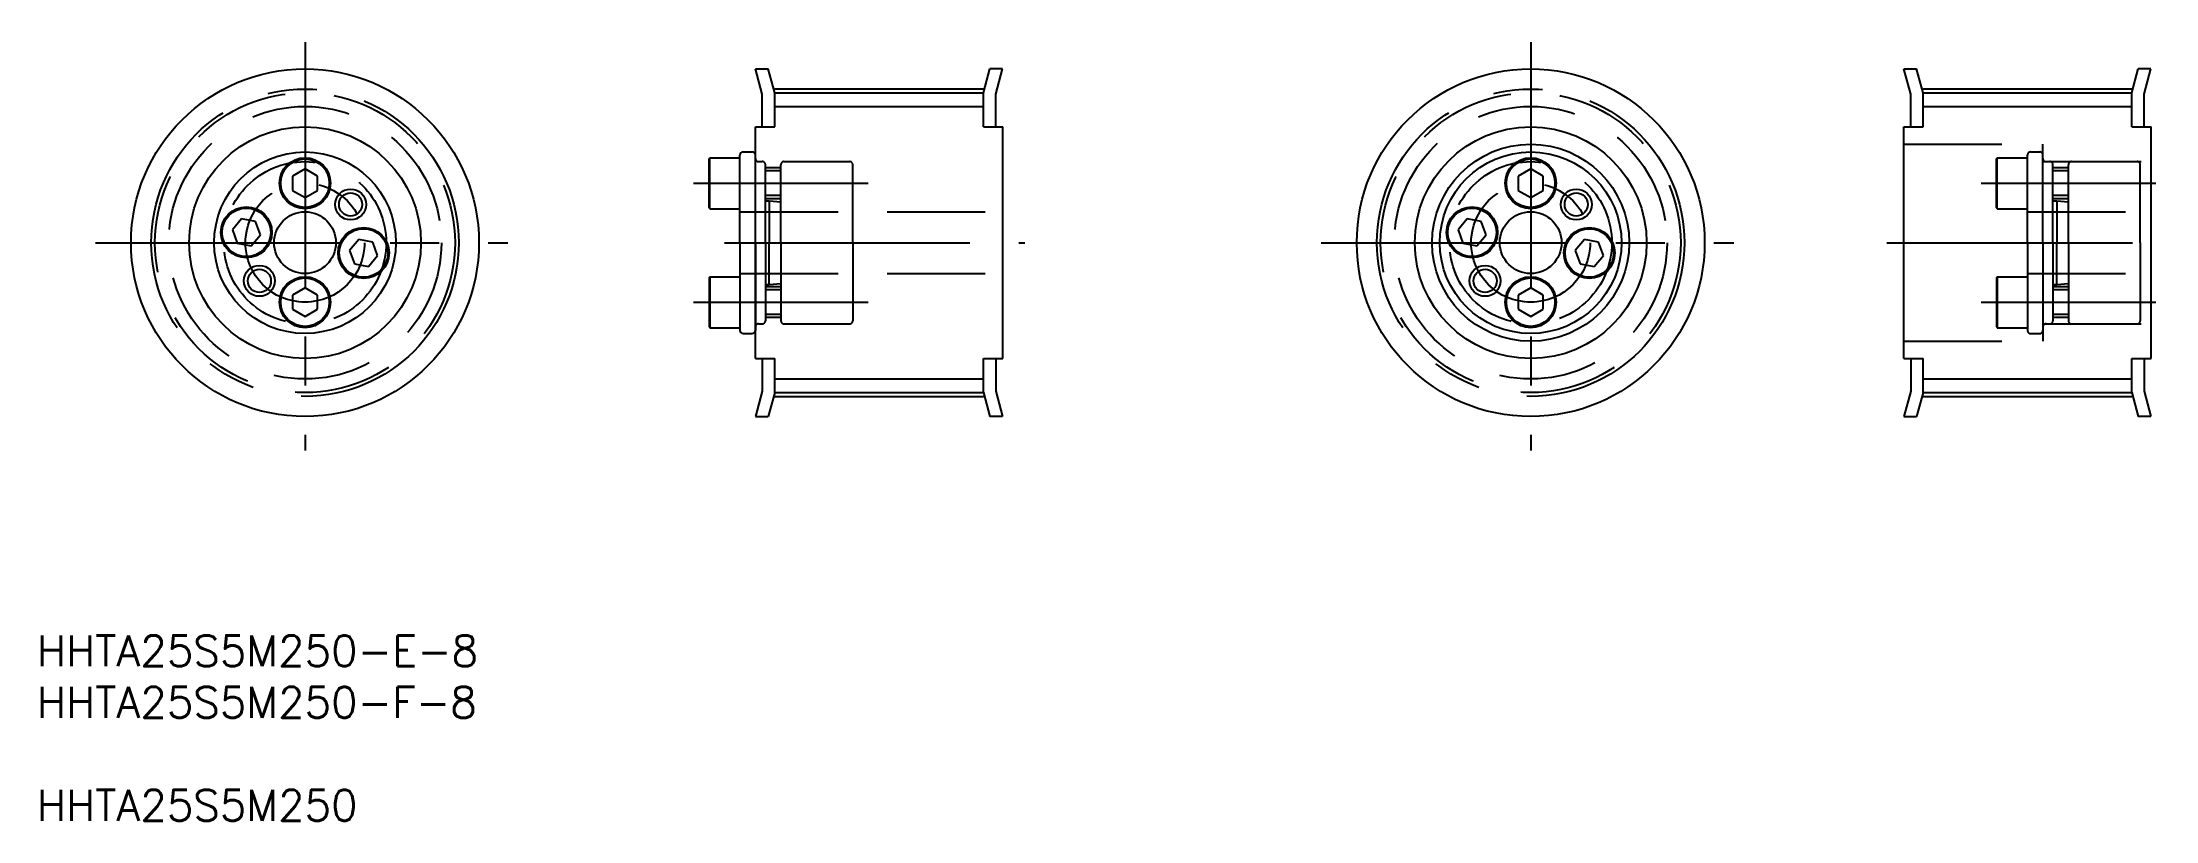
# Model space of a CAD drawing. Extents: x 16 to 289, y 27 to 128.
import ezdxf

# ---------------------------------------------------------------- set-up
doc = ezdxf.new("R2010")
doc.units = 0
doc.header["$PDMODE"] = 1
doc.linetypes.add('CENTER', pattern=[50.8, 31.75, -6.35, 6.35, -6.35])
doc.linetypes.add('DASHED', pattern=[19.05, 12.7, -6.35])
doc.layers.get('0').update_dxf_attribs({"linetype": 'CONTINUOUS'})
doc.layers.add('CENTER', color=1, linetype='CENTER')
doc.styles.add('MISUMI', font='txt.shx')

# ---------------------------------------------------------------- blocks, each defined once
blk = doc.blocks.new('*U5')
at = {"color": 7, "linetype": 'CONTINUOUS', "style": 'MISUMI'}
for s, p in [('HHTA25S5M250-E-8', (15.05, 47.31)), ('HHTA25S5M250-F-8', (15.05, 40.64)), ('HHTA25S5M250', (15.05, 27.31))]:
    blk.add_text(s, height=4, dxfattribs=at).set_placement(p)

msp = doc.modelspace()

# ---------------------------------------------------------------- linework, layer by layer
at = {"color": 7, "linetype": 'CONTINUOUS'}
for p, q in [((108.9, 121.35), (108.01, 124.64)), ((108.01, 124.64), (109.67, 124.64)), ((110.5, 121.56), (109.67, 124.64)), ((137.5, 121.56), (138.32, 124.64)), ((139.98, 124.64), (138.32, 124.64)), ((139.1, 121.35), (139.98, 124.64)), ((257.48, 121.35), (256.6, 124.64)), ((256.6, 124.64), (258.25, 124.64)), ((259.08, 121.56), (258.25, 124.64)), ((286.08, 121.56), (286.91, 124.64)), ((288.56, 124.64), (286.91, 124.64)), ((287.68, 121.35), (288.56, 124.64)), ((108.9, 117.14), (108.9, 121.35)), ((110.5, 121.56), (137.5, 121.56)), ((110.5, 117.14), (110.5, 121.56)), ((137.5, 117.14), (137.5, 121.56)), ((139.1, 117.14), (139.1, 121.35)), ((257.48, 117.14), (257.48, 121.35)), ((259.08, 121.56), (286.08, 121.56)), ((259.08, 117.14), (259.08, 121.56)), ((286.08, 117.14), (286.08, 121.56)), ((287.68, 117.14), (287.68, 121.35)), ((108, 87.14), (108, 117.14)), ((108, 117.14), (110.5, 117.14)), ((137.5, 117.14), (140, 117.14)), ((140, 87.14), (140, 117.14)), ((256.58, 87.14), (256.58, 117.14)), ((256.58, 117.14), (259.08, 117.14)), ((286.08, 117.14), (288.58, 117.14)), ((288.58, 87.14), (288.58, 117.14)), ((102, 112.98), (102.09, 113.14)), ((102, 106.71), (102, 112.98)), ((102.09, 106.54), (102.09, 113.14)), ((102.09, 113.14), (106, 113.14)), ((106, 102.14), (106, 113.49)), ((106, 106.54), (106, 113.14)), ((106.4, 113.89), (107.6, 113.89)), ((108, 102.14), (108, 113.49)), ((49.73, 111.69), (48.13, 110.77)), ((48.13, 110.77), (48.13, 108.92)), ((51.33, 110.77), (49.73, 111.69)), ((51.33, 108.92), (51.33, 110.77)), ((106, 107.84), (106, 111.84)), ((208.31, 111.69), (206.71, 110.77)), ((206.71, 110.77), (206.71, 108.92)), ((209.91, 110.77), (208.31, 111.69)), ((209.91, 108.92), (209.91, 110.77)), ((48.13, 108.92), (49.73, 108)), ((49.73, 108), (51.33, 108.92)), ((102, 106.71), (102.09, 106.54)), ((106, 107.82), (106, 107.82)), ((206.71, 108.92), (208.31, 108)), ((208.31, 108), (209.91, 108.92)), ((41.51, 105.22), (40.33, 103.8)), ((43.33, 104.9), (41.51, 105.22)), ((43.96, 103.16), (43.33, 104.9)), ((102.09, 106.54), (106, 106.54)), ((106, 104.98), (106, 104.98)), ((200.1, 105.22), (198.91, 103.8)), ((201.92, 104.9), (200.1, 105.22)), ((202.55, 103.16), (201.92, 104.9)), ((40.33, 103.8), (40.96, 102.07)), ((40.96, 102.07), (42.78, 101.75)), ((42.78, 101.75), (43.96, 103.16)), ((56.68, 102.54), (55.49, 101.13)), ((58.5, 102.22), (56.68, 102.54)), ((59.13, 100.49), (58.5, 102.22)), ((106, 102.14), (106, 90.79)), ((108, 102.14), (108, 90.79)), ((198.91, 103.8), (199.54, 102.07)), ((199.54, 102.07), (201.36, 101.75)), ((201.36, 101.75), (202.55, 103.16)), ((215.26, 102.54), (214.08, 101.13)), ((217.08, 102.22), (215.26, 102.54)), ((217.72, 100.49), (217.08, 102.22)), ((55.49, 101.13), (56.12, 99.39)), ((56.12, 99.39), (57.94, 99.07)), ((57.94, 99.07), (59.13, 100.49)), ((214.08, 101.13), (214.71, 99.39)), ((214.71, 99.39), (216.53, 99.07)), ((216.53, 99.07), (217.72, 100.49)), ((49.73, 96.29), (48.13, 95.37)), ((51.33, 95.37), (49.73, 96.29)), ((102, 97.58), (102.09, 97.74)), ((102, 97.58), (102, 91.31)), ((102.09, 97.74), (102.09, 91.14)), ((102.09, 97.74), (106, 97.74)), ((106, 97.74), (106, 91.14)), ((106, 96.44), (106, 92.44)), ((208.31, 96.29), (206.71, 95.37)), ((209.91, 95.37), (208.31, 96.29)), ((48.13, 95.37), (48.13, 93.52)), ((48.13, 93.52), (49.73, 92.6)), ((49.73, 92.6), (51.33, 93.52)), ((51.33, 93.52), (51.33, 95.37)), ((206.71, 95.37), (206.71, 93.52)), ((206.71, 93.52), (208.31, 92.6)), ((208.31, 92.6), (209.91, 93.52)), ((209.91, 93.52), (209.91, 95.37)), ((102, 91.31), (102.09, 91.14)), ((102.09, 91.14), (106, 91.14)), ((106.4, 90.39), (107.6, 90.39)), ((108, 87.14), (110.5, 87.14)), ((108.9, 87.14), (108.9, 82.94)), ((110.5, 82.73), (110.5, 87.14)), ((137.5, 82.73), (137.5, 87.14)), ((137.5, 87.14), (140, 87.14)), ((139.1, 87.14), (139.1, 82.94)), ((256.58, 87.14), (259.08, 87.14)), ((257.48, 87.14), (257.48, 82.94)), ((259.08, 82.73), (259.08, 87.14)), ((286.08, 82.73), (286.08, 87.14)), ((286.08, 87.14), (288.58, 87.14)), ((287.68, 87.14), (287.68, 82.94)), ((108.9, 82.94), (108.01, 79.64)), ((110.5, 82.73), (109.67, 79.64)), ((110.5, 82.73), (137.5, 82.73)), ((137.5, 82.73), (138.32, 79.64)), ((139.1, 82.94), (139.98, 79.64)), ((257.48, 82.94), (256.6, 79.64)), ((259.08, 82.73), (258.25, 79.64)), ((259.08, 82.73), (286.08, 82.73)), ((286.08, 82.73), (286.91, 79.64)), ((287.68, 82.94), (288.56, 79.64)), ((108.01, 79.64), (109.67, 79.64)), ((139.98, 79.64), (138.32, 79.64)), ((256.6, 79.64), (258.25, 79.64)), ((288.56, 79.64), (286.91, 79.64))]:
    msp.add_line(p, q, dxfattribs=at)
at = {"color": 3, "linetype": 'CONTINUOUS'}
for p, q in [((110.5, 119.79), (137.5, 119.79)), ((259.08, 119.79), (286.08, 119.79)), ((110.5, 84.5), (137.5, 84.5)), ((259.08, 84.5), (286.08, 84.5))]:
    msp.add_line(p, q, dxfattribs=at)
at = {"color": 3, "linetype": 'DASHED'}
for p, q in [((256.58, 114.89), (274.58, 114.89)), ((274.58, 112.64), (274.58, 114.89)), ((108.41, 112.64), (108.9, 112.64)), ((109.3, 102.14), (109.3, 112.24)), ((111.3, 102.14), (111.3, 112.24)), ((111.7, 112.64), (120.2, 112.64)), ((120.6, 102.14), (120.6, 112.24)), ((268.58, 112.98), (268.67, 113.14)), ((268.58, 106.71), (268.58, 112.98)), ((268.67, 106.54), (268.67, 113.14)), ((268.67, 113.14), (272.58, 113.14)), ((272.58, 102.14), (272.58, 113.49)), ((272.58, 106.54), (272.58, 113.14)), ((272.98, 113.89), (274.18, 113.89)), ((274.58, 102.14), (274.58, 113.49)), ((274.58, 112.64), (288.58, 112.64)), ((274.99, 112.64), (275.48, 112.64)), ((275.88, 102.14), (275.88, 112.24)), ((277.88, 102.14), (277.88, 112.24)), ((278.28, 112.64), (286.78, 112.64)), ((287.18, 102.14), (287.18, 112.24)), ((111.3, 111.84), (109.3, 111.84)), ((111.3, 111.44), (109.3, 111.44)), ((272.58, 107.84), (272.58, 111.84)), ((277.88, 111.84), (275.88, 111.84)), ((277.88, 111.44), (275.88, 111.44)), ((111.3, 108.24), (109.3, 108.24)), ((111.3, 107.84), (109.3, 107.84)), ((109.3, 107.57), (109.8, 107.57)), ((109.8, 107.57), (109.8, 102.14)), ((109.8, 107.57), (111.3, 107.42)), ((268.58, 106.71), (268.67, 106.54)), ((272.58, 107.82), (272.58, 107.82)), ((277.88, 108.24), (275.88, 108.24)), ((277.88, 107.84), (275.88, 107.84)), ((275.88, 107.57), (276.38, 107.57)), ((276.38, 107.57), (276.38, 102.14)), ((276.38, 107.57), (277.88, 107.42)), ((106, 106.14), (140, 106.14)), ((268.67, 106.54), (272.58, 106.54)), ((272.58, 106.14), (287.18, 106.14)), ((272.58, 104.98), (272.58, 104.98)), ((109.3, 102.14), (109.3, 92.04)), ((109.8, 96.71), (109.8, 102.14)), ((111.3, 102.14), (111.3, 92.04)), ((120.6, 102.14), (120.6, 92.04)), ((272.58, 102.14), (272.58, 90.79)), ((274.58, 102.14), (274.58, 90.79)), ((275.88, 102.14), (275.88, 92.04)), ((276.38, 96.71), (276.38, 102.14)), ((277.88, 102.14), (277.88, 92.04)), ((287.18, 102.14), (287.18, 92.04)), ((106, 98.14), (140, 98.14)), ((109.3, 96.71), (109.8, 96.71)), ((111.3, 96.44), (109.3, 96.44)), ((111.3, 96.04), (109.3, 96.04)), ((109.8, 96.71), (111.3, 96.86)), ((268.58, 97.58), (268.67, 97.74)), ((268.58, 97.58), (268.58, 91.31)), ((268.67, 97.74), (268.67, 91.14)), ((268.67, 97.74), (272.58, 97.74)), ((272.58, 98.14), (287.18, 98.14)), ((272.58, 97.74), (272.58, 91.14)), ((272.58, 96.44), (272.58, 92.44)), ((275.88, 96.71), (276.38, 96.71)), ((277.88, 96.44), (275.88, 96.44)), ((277.88, 96.04), (275.88, 96.04)), ((276.38, 96.71), (277.88, 96.86)), ((108.41, 91.64), (108.9, 91.64)), ((111.3, 92.84), (109.3, 92.84)), ((111.3, 92.44), (109.3, 92.44)), ((111.7, 91.64), (120.2, 91.64)), ((268.58, 91.31), (268.67, 91.14)), ((268.67, 91.14), (272.58, 91.14)), ((272.98, 90.39), (274.18, 90.39)), ((274.58, 91.64), (274.58, 89.39)), ((274.58, 91.64), (288.58, 91.64)), ((274.99, 91.64), (275.48, 91.64)), ((277.88, 92.84), (275.88, 92.84)), ((277.88, 92.44), (275.88, 92.44)), ((278.28, 91.64), (286.78, 91.64)), ((256.58, 89.39), (274.58, 89.39))]:
    msp.add_line(p, q, dxfattribs=at)
at = {"color": 7, "linetype": 'CONTINUOUS'}
for centre, radius in [((49.73, 102.14), 22.5), ((208.31, 102.14), 22.5), ((49.73, 102.14), 15), ((208.31, 102.14), 15), ((208.31, 102.14), 12.75), ((49.73, 102.14), 11.75), ((49.73, 109.84), 3.3), ((49.73, 109.84), 3.14), ((208.31, 102.14), 11.75), ((208.31, 109.84), 3.3), ((208.31, 109.84), 3.14), ((42.15, 103.48), 3.3), ((55.63, 107.09), 1.5), ((200.73, 103.48), 3.3), ((214.21, 107.09), 2), ((214.21, 107.09), 1.5), ((42.15, 103.48), 3.14), ((49.73, 102.14), 4), ((57.31, 100.81), 3.3), ((57.31, 100.81), 3.14), ((200.73, 103.48), 3.14), ((208.31, 102.14), 4), ((215.9, 100.81), 3.3), ((215.9, 100.81), 3.14), ((43.83, 97.2), 1.5), ((202.41, 97.2), 2), ((202.41, 97.2), 1.5), ((49.73, 94.44), 3.3), ((49.73, 94.44), 3.14), ((208.31, 94.44), 3.3), ((208.31, 94.44), 3.14)]:
    msp.add_circle(centre, radius, dxfattribs=at)
at = {"color": 3, "linetype": 'DASHED'}
for centre, radius in [((49.73, 102.14), 19.41), ((208.31, 102.14), 19.41), ((49.73, 102.14), 17.64), ((208.31, 102.14), 17.64), ((49.73, 102.14), 10.5), ((208.31, 102.14), 10.5)]:
    msp.add_circle(centre, radius, dxfattribs=at)
at = {"color": 3}
for centre in [(55.63, 107.09), (43.83, 97.2)]:
    msp.add_circle(centre, 2, dxfattribs=at)
at = {"color": 7, "linetype": 'CONTINUOUS'}
for centre, start, end in [((106.4, 113.49), 90, 180), ((107.6, 113.49), 0, 90), ((106.4, 90.79), 180, 270), ((107.6, 90.79), 270, 0)]:
    msp.add_arc(centre, 0.4, start, end, dxfattribs=at)
at = {"color": 3, "linetype": 'DASHED'}
for centre, radius, start, end in [((108.41, 113.05), 0.41, 180, 270), ((108.9, 112.24), 0.4, 0, 90), ((111.7, 112.24), 0.4, 90, 180), ((120.2, 112.24), 0.4, 0, 90), ((272.98, 113.49), 0.4, 90, 180), ((274.18, 113.49), 0.4, 0, 90), ((274.99, 113.05), 0.41, 180, 270), ((275.48, 112.24), 0.4, 0, 90), ((278.28, 112.24), 0.4, 90, 180), ((286.78, 112.24), 0.4, 0, 90), ((108.41, 91.23), 0.41, 90, 180), ((108.9, 92.04), 0.4, 270, 0), ((111.7, 92.04), 0.4, 180, 270), ((120.2, 92.04), 0.4, 270, 0), ((272.98, 90.79), 0.4, 180, 270), ((274.18, 90.79), 0.4, 270, 0), ((274.99, 91.23), 0.41, 90, 180), ((275.48, 92.04), 0.4, 270, 0), ((278.28, 92.04), 0.4, 180, 270), ((286.78, 92.04), 0.4, 270, 0)]:
    msp.add_arc(centre, radius, start, end, dxfattribs=at)
at = {"color": 7, "linetype": 'CONTINUOUS'}
for p in [(199.34, 126.85), (197.34, 124.35), (200.64, 121.65), (201.14, 121.65), (200.64, 113.05), (201.14, 113.05), (197.34, 110.35), (199.34, 107.85), (197.34, 106.6)]:
    msp.add_point(p, dxfattribs=at)
at = {"layer": 'CENTER', "color": 1, "linetype": 'CENTER'}
for p, q in [((49.73, 128.09), (49.73, 75.22)), ((208.31, 128.09), (208.31, 75.22)), ((110.5, 122.04), (137.5, 122.04)), ((259.08, 122.04), (286.08, 122.04)), ((100, 109.84), (122.6, 109.84)), ((266.58, 109.84), (289.18, 109.84)), ((22.64, 102.14), (75.99, 102.14)), ((104, 102.14), (142.87, 102.14)), ((181.22, 102.14), (234.58, 102.14)), ((254.41, 102.14), (289.18, 102.14)), ((100, 94.44), (122.6, 94.44)), ((266.58, 94.44), (289.18, 94.44)), ((110.5, 82.25), (137.5, 82.25)), ((259.08, 82.25), (286.08, 82.25))]:
    msp.add_line(p, q, dxfattribs=at)
for centre, radius in [((49.73, 102.14), 19.89), ((208.31, 102.14), 19.89), ((49.73, 102.14), 7.7), ((208.31, 102.14), 7.7)]:
    msp.add_circle(centre, radius, dxfattribs=at)

# ---------------------------------------------------------------- block references
at = {"color": 7, "linetype": 'CONTINUOUS'}
msp.add_blockref('*U5', (0, 0), dxfattribs=at)

doc.saveas('drawing.dxf')
